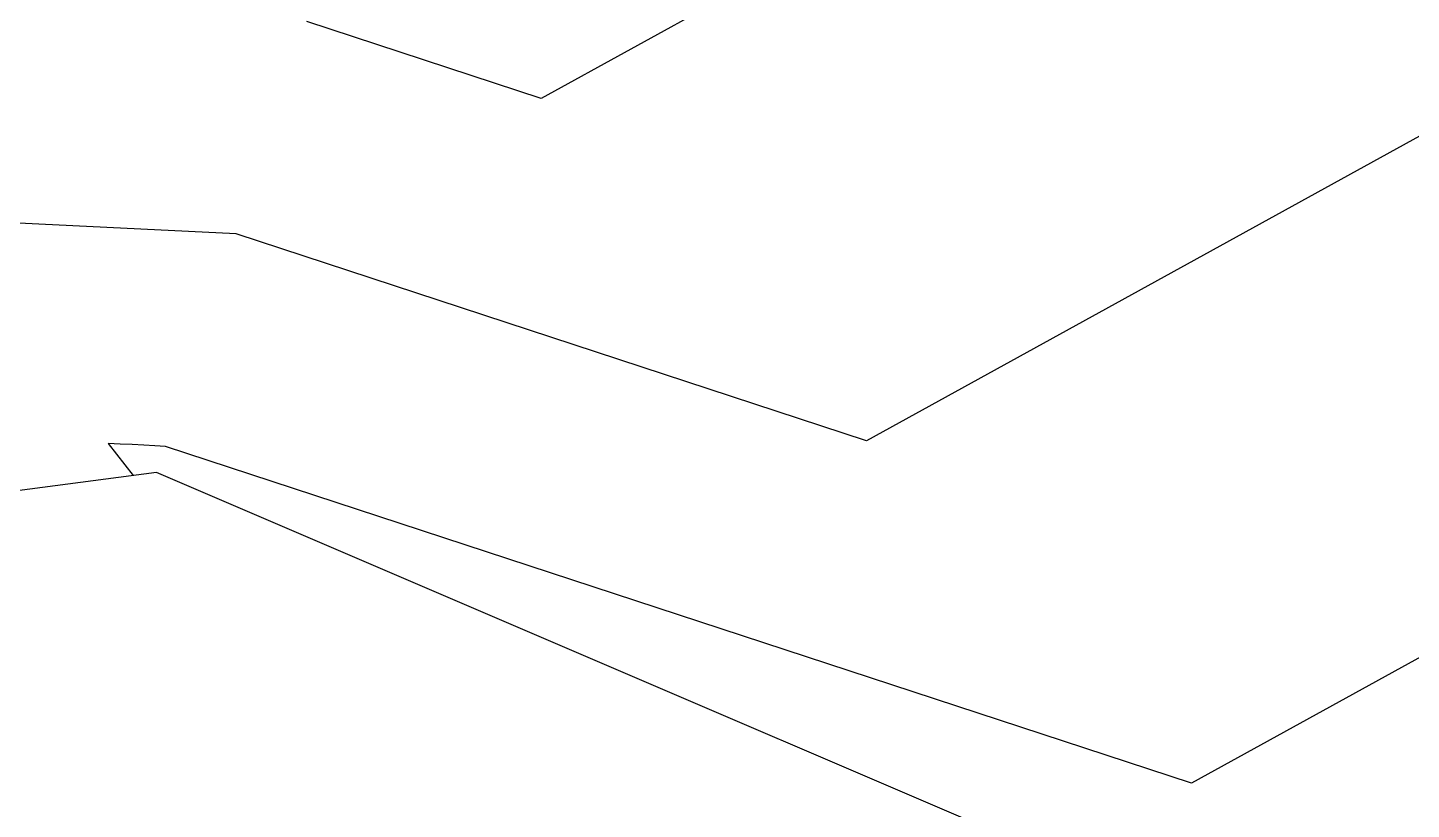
# Model space of a CAD drawing. Header units: metres. Extents: x 483462 to 484492, y 8428718 to 8429266.
# Drawn here: x 484246.7 to 484316.9, y 8428774.6 to 8428814.3 of the extents above; entities that cross this region are included whole.
import ezdxf

# ---------------------------------------------------------------- set-up
doc = ezdxf.new("R2010")
doc.units = ezdxf.units.M
for name, color, linetype in [('C-TINN-BNDY', 110, 'Continuous'), ('C-TOPO-MAJR', 9, 'Continuous'), ('C-TOPO-MINR', 8, 'Continuous')]:
    doc.layers.add(name, color=color, linetype=linetype)

msp = doc.modelspace()

# ---------------------------------------------------------------- linework, layer by layer
at = {"layer": 'C-TINN-BNDY', "color": 110, "linetype": 'Continuous', "lineweight": -3, "flags": 128}
msp.add_lwpolyline([(484356.011, 8428717.652), (484316.508, 8428764.559), (484253.206, 8428791.702), (484187.12, 8428782.998), (484135.288, 8428803.636), (484079.215, 8428796.364), (484071.31, 8428794.188), (484042.706, 8428800.02), (483993.83, 8428866.564), (483819.354, 8428977.94)], dxfattribs=at)
at = {"layer": 'C-TOPO-MAJR', "color": 9, "linetype": 'Continuous', "lineweight": -3, "elevation": 1190, "flags": 128}
msp.add_lwpolyline([(484325.914, 8428813.535), (484289.22, 8428793.308), (484257.234, 8428803.817), (484252.4, 8428804.059), (484247.233, 8428804.318), (484241.84, 8428804.59), (484236.325, 8428804.867), (484230.791, 8428805.147), (484242.312, 8428790.267)], dxfattribs=at)
at = {"layer": 'C-TOPO-MINR', "color": 8, "linetype": 'Continuous', "lineweight": -3, "flags": 128}
for points, elevation in [([(484286.373, 8428818.217), (484272.721, 8428810.692), (484260.82, 8428814.601)], 1192), ([(484329.708, 8428789.148), (484305.72, 8428775.925), (484253.649, 8428793.032), (484253.118, 8428793.059), (484252.551, 8428793.087), (484251.958, 8428793.117), (484251.353, 8428793.148), (484250.745, 8428793.178), (484252.01, 8428791.544)], 1188)]:
    msp.add_lwpolyline(points, dxfattribs=dict(at, elevation=elevation))

doc.saveas('drawing.dxf')
